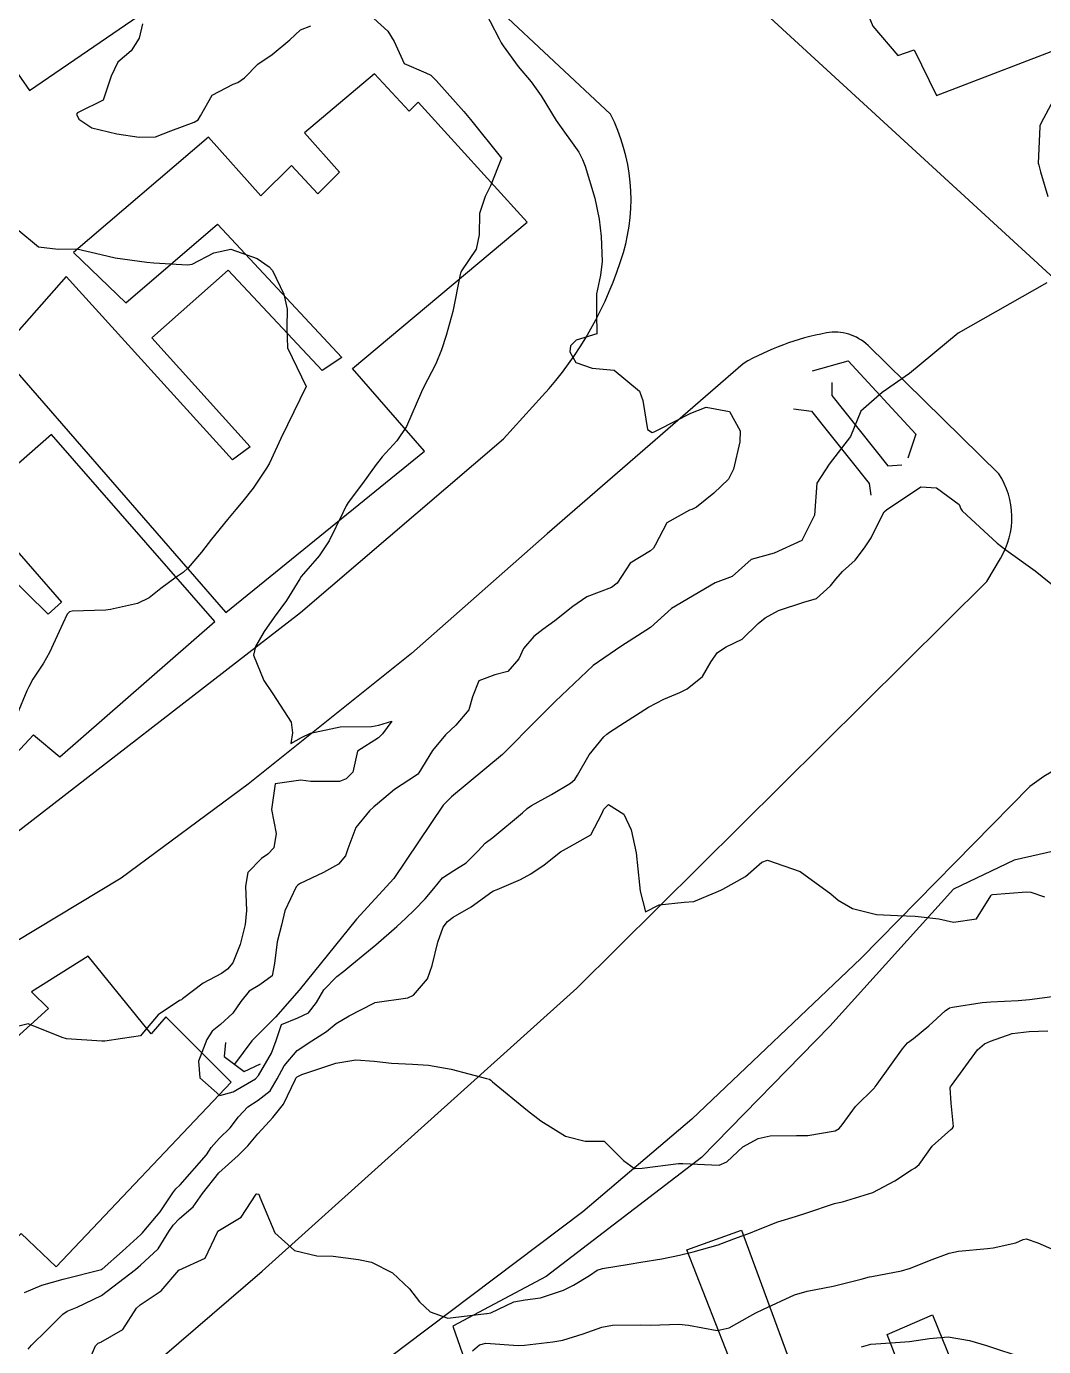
# Model space of a CAD drawing. Header units: metres. Extents: x 318500 to 325275, y 7408834 to 7428799.
# Drawn here: x 321825.4 to 321878.3, y 7422754.9 to 7422823.5 of the extents above; entities that cross this region are included whole.
import ezdxf

# ---------------------------------------------------------------- set-up
doc = ezdxf.new("R2010")
doc.units = ezdxf.units.M
doc.header["$MEASUREMENT"] = 0
for name, color, linetype in [('Curvas de Nivel 1m', 11, 'Continuous'), ('Curvas de Nivel 5m', 15, 'Continuous'), ('Edificações', 30, 'Continuous'), ('Hidrografia', 140, 'Continuous'), ('Pontes_Viadutos_Tubos', 190, 'Continuous'), ('Vias Primárias', 230, 'Continuous')]:
    doc.layers.add(name, color=color, linetype=linetype)

msp = doc.modelspace()

# ---------------------------------------------------------------- linework, layer by layer
at = {"layer": 'Curvas de Nivel 1m', "flags": 128}
for points, elevation in [([(321842.526, 7422824.787), (321844.178, 7422823.292), (321844.507, 7422822.765), (321845.021, 7422821.62), (321846.154, 7422821.128), (321846.419, 7422821.002), (321846.686, 7422820.732), (321848.126, 7422819.122), (321848.482, 7422818.706), (321850.09, 7422816.69), (321849.52, 7422815.251), (321849.239, 7422814.698), (321848.94, 7422813.818), (321848.93, 7422812.701), (321848.764, 7422811.968), (321848.012, 7422810.832), (321847.965, 7422810.756), (321847.954, 7422810.711), (321847.946, 7422810.647), (321847.559, 7422808.716), (321847.21, 7422807.483), (321846.967, 7422806.725), (321846.676, 7422806.002), (321846.02, 7422804.739), (321845.928, 7422804.55), (321845.142, 7422802.752), (321844.651, 7422802.007), (321843.886, 7422801.166), (321843.703, 7422800.951), (321843.576, 7422800.773), (321842.868, 7422799.777), (321842.124, 7422798.787), (321842.015, 7422798.621), (321841.845, 7422798.258), (321841.135, 7422796.8), (321840.611, 7422796.016), (321839.804, 7422795.079), (321839.682, 7422794.941), (321839.601, 7422794.823), (321838.915, 7422793.701), (321838.275, 7422792.842), (321837.762, 7422792.093), (321837.297, 7422791.312), (321837.206, 7422790.855), (321837.73, 7422789.544), (321838.209, 7422788.843), (321839.152, 7422787.374), (321839.233, 7422786.827), (321839.132, 7422786.276), (321839.688, 7422786.586), (321840.158, 7422786.813), (321841.704, 7422787.14), (321843.328, 7422787.149), (321843.705, 7422787.226), (321844.383, 7422787.436), (321843.9, 7422786.767), (321843.806, 7422786.661), (321843.697, 7422786.567), (321842.603, 7422785.864), (321842.363, 7422784.783), (321842.015, 7422784.436), (321841.662, 7422784.289), (321840.186, 7422784.288), (321839.663, 7422784.364), (321838.322, 7422784.178), (321838.139, 7422782.843), (321838.382, 7422781.593), (321838.26, 7422780.84), (321837.938, 7422780.522), (321837.612, 7422780.295), (321836.902, 7422779.555), (321836.782, 7422778.858), (321836.841, 7422777.581), (321836.762, 7422776.852), (321836.507, 7422775.813), (321836.118, 7422774.861), (321835.855, 7422774.546), (321835.532, 7422774.315), (321834.59, 7422773.818), (321833.511, 7422772.991), (321833.459, 7422772.952), (321833.348, 7422772.902), (321832.253, 7422772.158), (321831.485, 7422771.258), (321831.326, 7422771.079), (321830.397, 7422770.936), (321829.478, 7422770.8), (321829.327, 7422770.801), (321827.479, 7422770.916), (321827.257, 7422770.982), (321825.491, 7422771.702), (321824.938, 7422771.558)], 759), ([(321849.034, 7422824.702), (321849.965, 7422822.9), (321850.07, 7422822.691), (321850.168, 7422822.524), (321850.946, 7422821.466), (321851.62, 7422820.668), (321852.139, 7422819.935), (321852.932, 7422818.648), (321854.096, 7422816.997), (321854.3, 7422816.628), (321854.431, 7422816.283), (321854.928, 7422814.621), (321855.155, 7422813.517), (321855.263, 7422812.618), (321855.317, 7422811.32), (321855.237, 7422810.618), (321855.022, 7422809.641), (321855.018, 7422808.62), (321855.035, 7422807.558), (321853.969, 7422807.23), (321853.666, 7422806.933), (321853.635, 7422806.635), (321853.952, 7422806.073), (321854.792, 7422805.777), (321855.946, 7422805.679), (321857.249, 7422804.59), (321857.434, 7422804.097), (321857.67, 7422802.584), (321857.908, 7422802.425), (321858.025, 7422802.461), (321858.22, 7422802.575), (321859.919, 7422803.437), (321860.712, 7422803.752), (321861.925, 7422803.531), (321862.482, 7422802.521), (321862.477, 7422801.946), (321862.139, 7422800.526), (321861.875, 7422800.001), (321861.124, 7422799.281), (321860.218, 7422798.546), (321859.978, 7422798.429), (321859.858, 7422798.389), (321858.671, 7422797.744), (321858.077, 7422796.576), (321857.991, 7422796.414), (321857.826, 7422796.288), (321856.766, 7422795.646), (321856.098, 7422794.606), (321855.798, 7422794.372), (321854.518, 7422793.897), (321853.788, 7422793.381), (321852.864, 7422792.644), (321852.225, 7422792.202), (321851.768, 7422791.834), (321851.228, 7422791.198), (321850.98, 7422790.672), (321850.41, 7422790.01), (321849.737, 7422789.829), (321848.907, 7422789.524), (321848.585, 7422788.701), (321848.393, 7422788.023), (321847.705, 7422787.223), (321847.172, 7422786.718), (321846.508, 7422785.907), (321845.784, 7422784.738), (321845.74, 7422784.668), (321845.668, 7422784.625), (321844.529, 7422783.885), (321843.646, 7422783.138), (321843.447, 7422782.968), (321843.224, 7422782.774), (321842.517, 7422781.895), (321842.107, 7422780.785), (321841.98, 7422780.421), (321841.608, 7422779.998), (321840.843, 7422779.56), (321839.592, 7422778.967), (321839.502, 7422778.911), (321839.415, 7422778.823), (321838.828, 7422777.574), (321838.653, 7422776.829), (321838.433, 7422775.95), (321838.294, 7422774.832), (321838.176, 7422774.188), (321837.523, 7422773.725), (321836.978, 7422773.389), (321836.545, 7422772.854), (321836.117, 7422772.245), (321835.492, 7422771.665), (321835.056, 7422771.307), (321834.773, 7422770.881), (321834.346, 7422769.764), (321834.407, 7422768.886), (321835.446, 7422767.965), (321836.146, 7422768.163), (321837.296, 7422768.842), (321837.462, 7422769.011), (321838.131, 7422770.175), (321838.379, 7422770.831), (321838.658, 7422771.663), (321839.498, 7422772.015), (321840.053, 7422772.261), (321840.468, 7422772.806), (321840.859, 7422773.46), (321841.531, 7422774.158), (321841.891, 7422774.43), (321842.304, 7422774.782), (321842.979, 7422775.342), (321843.55, 7422775.794), (321844.655, 7422776.754), (321845.123, 7422777.191), (321845.573, 7422777.63), (321846.125, 7422778.189), (321846.561, 7422778.725), (321847.028, 7422779.289), (321847.604, 7422779.669), (321848.245, 7422780.069), (321848.871, 7422780.697), (321849.239, 7422781.079), (321849.627, 7422781.376), (321851.177, 7422782.667), (321851.412, 7422782.895), (321851.646, 7422783.052), (321852.676, 7422783.623), (321853.664, 7422784.205), (321853.891, 7422784.403), (321854.028, 7422784.626), (321854.634, 7422785.672), (321855.397, 7422786.613), (321855.556, 7422786.757), (321855.702, 7422786.856), (321856.471, 7422787.362), (321857.716, 7422788.155), (321858.521, 7422788.568), (321859.354, 7422788.927), (321859.728, 7422789.105), (321860.522, 7422789.759), (321860.986, 7422790.538), (321861.3, 7422790.991), (321861.761, 7422791.284), (321862.59, 7422791.696), (321863.424, 7422792.505), (321863.783, 7422792.8), (321864.483, 7422793.185), (321865.791, 7422793.614), (321866.445, 7422793.812), (321867.186, 7422794.456), (321867.454, 7422794.804), (321867.811, 7422795.2), (321868.455, 7422795.806), (321868.946, 7422796.433), (321869.301, 7422796.965), (321869.855, 7422798.086), (321869.967, 7422798.31), (321870.098, 7422798.416), (321871.872, 7422799.608), (321872.695, 7422799.559), (321873.863, 7422798.695), (321873.959, 7422798.466), (321874.024, 7422798.368), (321875.835, 7422796.681), (321876.288, 7422796.333), (321877.814, 7422795.235), (321878.993, 7422794.298)], 758), ([(321831.438, 7422823.681), (321831.252, 7422822.939), (321830.839, 7422822.267), (321830.157, 7422821.676), (321829.804, 7422820.955), (321829.388, 7422819.704), (321828.122, 7422819.09), (321828.053, 7422819.049), (321828.007, 7422818.982), (321828.116, 7422818.727), (321828.806, 7422818.273), (321830.105, 7422817.954), (321831.251, 7422817.791), (321832.103, 7422817.805), (321832.904, 7422818.122), (321834.115, 7422818.567), (321834.324, 7422818.69), (321834.449, 7422818.895), (321835.047, 7422819.976), (321836.145, 7422820.539), (321836.388, 7422820.626), (321836.729, 7422820.864), (321837.428, 7422821.586), (321838.162, 7422822.074), (321839.091, 7422822.836), (321839.641, 7422823.365), (321840.181, 7422823.58)], 759), ([(321878.754, 7422819.697), (321878.123, 7422818.535), (321878.062, 7422818.379), (321878.051, 7422818.321), (321877.976, 7422816.437), (321877.997, 7422816.321), (321878.087, 7422815.977), (321878.466, 7422814.705)], 757), ([(321825.307, 7422757.723), (321826.194, 7422758.108), (321827.314, 7422758.428), (321829.294, 7422758.924), (321829.32, 7422758.937), (321829.34, 7422758.95), (321830.396, 7422759.873), (321831.347, 7422760.747), (321831.432, 7422760.836), (321831.501, 7422760.918), (321832.353, 7422761.923), (321833.011, 7422762.904), (321833.162, 7422763.123), (321833.384, 7422763.331), (321834.749, 7422764.88), (321835.008, 7422765.274), (321835.413, 7422765.731), (321835.992, 7422766.291), (321836.421, 7422766.855), (321836.905, 7422767.381), (321837.443, 7422767.725), (321838.067, 7422768.218), (321838.426, 7422768.83), (321838.785, 7422769.509), (321839.475, 7422770.302), (321840.23, 7422770.809), (321840.984, 7422771.301), (321841.494, 7422771.711), (321842.163, 7422772.12), (321843.456, 7422772.771), (321843.491, 7422772.789), (321843.51, 7422772.799), (321845.212, 7422773.047), (321845.517, 7422773.191), (321846.232, 7422774.027), (321846.483, 7422774.726), (321846.772, 7422775.942), (321847.062, 7422776.717), (321847.272, 7422777.007), (321847.568, 7422777.242), (321848.503, 7422777.774), (321849.588, 7422778.556), (321849.668, 7422778.609), (321849.862, 7422778.686), (321851.064, 7422779.202), (321851.603, 7422779.501), (321852.295, 7422779.965), (321853.158, 7422780.637), (321853.623, 7422780.904), (321854.721, 7422781.527), (321855.302, 7422782.613), (321855.409, 7422782.847), (321855.647, 7422783.105), (321856.444, 7422782.598), (321856.828, 7422781.788), (321857.077, 7422780.588), (321857.263, 7422778.917), (321857.296, 7422778.584), (321857.574, 7422777.516), (321858.269, 7422777.88), (321859.582, 7422778.017), (321860.076, 7422778.051), (321861.246, 7422778.533), (321861.475, 7422778.648), (321861.593, 7422778.697), (321862.768, 7422779.347), (321863.614, 7422780.092), (321863.907, 7422780.205), (321865.607, 7422779.613), (321867.196, 7422778.454), (321867.585, 7422778.131), (321868.325, 7422777.693), (321869.574, 7422777.372), (321870.654, 7422777.324), (321871.573, 7422777.288), (321872.801, 7422777.148), (321873.569, 7422776.987), (321874.764, 7422777.16), (321875.513, 7422778.341), (321875.533, 7422778.399), (321875.591, 7422778.42), (321877.357, 7422778.55), (321877.594, 7422778.545), (321878.303, 7422778.303)], 759), ([(321828.475, 7422753.738), (321828.997, 7422754.954), (321829.133, 7422755.092), (321829.273, 7422755.155), (321830.404, 7422755.812), (321831.126, 7422756.923), (321831.302, 7422757.096), (321832.403, 7422757.815), (321833.32, 7422758.9), (321834.689, 7422759.52), (321835.325, 7422760.87), (321835.332, 7422760.889), (321835.351, 7422760.911), (321836.562, 7422761.652), (321837.338, 7422762.841), (321837.38, 7422762.86), (321837.484, 7422762.839), (321837.534, 7422762.682), (321838.3, 7422760.83), (321839.336, 7422759.907), (321840.495, 7422759.641), (321841.332, 7422759.619), (321842.65, 7422759.451), (321843.328, 7422759.3), (321844.413, 7422758.749), (321845.312, 7422757.915), (321845.824, 7422757.251), (321846.38, 7422756.724), (321847.295, 7422756.39), (321847.568, 7422756.434), (321849.299, 7422756.632), (321849.346, 7422756.633), (321849.526, 7422756.678), (321850.731, 7422757.24), (321851.307, 7422757.341), (321852.116, 7422757.456), (321853.312, 7422757.849), (321853.833, 7422758.107), (321854.658, 7422758.617), (321855.053, 7422758.884), (321855.326, 7422758.986), (321856.72, 7422759.199), (321857.331, 7422759.307), (321858.413, 7422759.485), (321859.337, 7422759.665), (321860.037, 7422759.845), (321861.345, 7422760.216), (321861.574, 7422760.3), (321862.164, 7422760.518), (321863.026, 7422760.834), (321863.357, 7422760.979), (321864.451, 7422761.397), (321865.368, 7422761.687), (321865.957, 7422761.878), (321867.379, 7422762.353), (321867.458, 7422762.369), (321867.807, 7422762.444), (321869.385, 7422762.927), (321870.524, 7422763.535), (321871.397, 7422764.102), (321871.576, 7422764.21), (321871.781, 7422764.386), (321872.456, 7422765.337), (321873.428, 7422766.21), (321873.517, 7422766.281), (321873.563, 7422766.368), (321873.448, 7422767.574), (321873.401, 7422768.371), (321873.415, 7422768.416), (321873.461, 7422768.482), (321874.815, 7422770.35), (321875.176, 7422770.654), (321875.487, 7422770.802), (321876.624, 7422771.192), (321877.495, 7422771.289), (321878.471, 7422771.325)], 761), ([(321848.584, 7422754.69), (321848.942, 7422755.018), (321849.276, 7422755.099), (321850.954, 7422754.984), (321851.275, 7422754.988), (321852.756, 7422755.16), (321853.279, 7422755.252), (321854.325, 7422755.579), (321855.29, 7422755.926), (321855.858, 7422756.035), (321857.292, 7422756.045), (321857.832, 7422756.032), (321859.293, 7422756.092), (321859.805, 7422756.032), (321861.288, 7422755.756), (321861.916, 7422755.895), (321862.991, 7422756.505), (321863.302, 7422756.671), (321863.657, 7422756.849), (321865.311, 7422757.614), (321865.974, 7422757.802), (321867.316, 7422758.058), (321868.765, 7422758.428), (321869.199, 7422758.544), (321869.322, 7422758.567), (321870.868, 7422758.856), (321871.329, 7422759.002), (321872.315, 7422759.4), (321873.341, 7422759.774), (321873.824, 7422759.881), (321875.345, 7422760.012), (321875.636, 7422760.045), (321876.801, 7422760.318), (321877.184, 7422760.481), (321877.353, 7422760.528), (321877.958, 7422760.304), (321879.341, 7422759.698)], 762), ([(321868.79, 7422754.915), (321869.279, 7422755.041), (321870.552, 7422755.13), (321871.282, 7422755.176), (321872.325, 7422755.339), (321873.286, 7422755.419), (321874.398, 7422755.239), (321875.28, 7422754.977), (321877.27, 7422754.31)], 763)]:
    msp.add_lwpolyline(points, dxfattribs=dict(at, elevation=elevation))
at = {"layer": 'Curvas de Nivel 5m', "elevation": 760, "flags": 128}
for points in [[(321824.91, 7422813.021), (321826.026, 7422812.078), (321827.055, 7422811.964), (321828.025, 7422811.974), (321829.292, 7422811.69), (321830.019, 7422811.519), (321831.655, 7422811.294), (321832.015, 7422811.26), (321833.766, 7422811.152), (321834.014, 7422811.18), (321835.141, 7422811.765), (321836.026, 7422811.955), (321837.391, 7422811.485), (321838.013, 7422811.043), (321838.189, 7422810.847), (321838.784, 7422809.624), (321838.955, 7422808.836), (321838.928, 7422807.883), (321838.97, 7422806.835), (321839.93, 7422804.82), (321838.958, 7422802.834), (321838.618, 7422802.121), (321838.032, 7422800.848), (321837.98, 7422800.747), (321837.876, 7422800.576), (321837.181, 7422799.536), (321836.65, 7422798.862), (321836.277, 7422798.434), (321835.84, 7422797.903), (321835.012, 7422796.882), (321834.493, 7422796.217), (321833.807, 7422795.393), (321833.549, 7422795.159), (321833.186, 7422794.909), (321832.389, 7422794.323), (321831.784, 7422793.838), (321831.177, 7422793.538), (321829.774, 7422793.237), (321829.52, 7422793.207), (321827.773, 7422793.154), (321827.638, 7422793.116), (321827.522, 7422792.984), (321827.291, 7422792.51), (321826.591, 7422790.992), (321826.289, 7422790.448), (321825.729, 7422789.607), (321825.52, 7422789.206), (321825.419, 7422789.005), (321824.918, 7422787.795)], [(321825.483, 7422754.782), (321825.67, 7422754.996), (321826.472, 7422755.798), (321827.294, 7422756.599), (321827.513, 7422756.761), (321828.041, 7422756.969), (321829.306, 7422757.574), (321831.066, 7422758.924), (321831.199, 7422759.044), (321831.323, 7422759.143), (321832.246, 7422760.001), (321832.805, 7422760.905), (321833.019, 7422761.239), (321833.36, 7422761.571), (321834.073, 7422762.186), (321834.558, 7422762.882), (321835.391, 7422763.945), (321836.401, 7422764.855), (321836.897, 7422765.358), (321837.417, 7422765.971), (321837.832, 7422766.428), (321838.204, 7422766.832), (321838.754, 7422767.513), (321839.377, 7422768.821), (321839.404, 7422768.877), (321839.461, 7422768.935), (321839.708, 7422769.062), (321841.469, 7422769.657), (321842.516, 7422769.825), (321843.47, 7422769.748), (321844.366, 7422769.648), (321845.469, 7422769.605), (321846.297, 7422769.556), (321847.466, 7422769.341), (321849.306, 7422768.848), (321849.461, 7422768.818), (321849.539, 7422768.767), (321849.614, 7422768.688), (321851.438, 7422767.198), (321852.135, 7422766.649), (321853.418, 7422765.85), (321854.431, 7422765.604), (321855.415, 7422765.594), (321856.429, 7422764.595), (321856.993, 7422764.183), (321857.396, 7422764.19), (321859.284, 7422764.437), (321859.399, 7422764.443), (321859.513, 7422764.435), (321861.398, 7422764.354), (321861.791, 7422764.524), (321862.617, 7422765.307), (321863.418, 7422765.73), (321864.041, 7422765.871), (321865.421, 7422765.89), (321865.997, 7422765.889), (321867.425, 7422766.136), (321867.623, 7422766.251), (321867.786, 7422766.445), (321868.473, 7422767.406), (321869.459, 7422768.372), (321869.484, 7422768.396), (321869.496, 7422768.419), (321869.596, 7422768.553), (321870.913, 7422770.399), (321871.178, 7422770.701), (321871.488, 7422770.941), (321872.289, 7422771.592), (321873.143, 7422772.374), (321873.364, 7422772.52), (321873.513, 7422772.565), (321875.065, 7422772.798), (321875.518, 7422772.845), (321876.93, 7422772.908), (321877.52, 7422772.961), (321878.701, 7422773.119)]]:
    msp.add_lwpolyline(points, dxfattribs=at)
at = {"layer": 'Edificações'}
for points in [[(321849.682, 7422883.417), (321852.975, 7422876.911), (321857.722, 7422879.054), (321859.1, 7422876.376), (321857.492, 7422875.61), (321859.492, 7422871.465), (321864.522, 7422873.892), (321864.982, 7422872.94), (321857.501, 7422869.329), (321859.452, 7422865.286), (321873.461, 7422872.046), (321876.316, 7422866.128), (321868.471, 7422862.342), (321873.829, 7422850.172), (321851.134, 7422839.508), (321861.524, 7422829.724), (321862.832, 7422830.262), (321867.293, 7422828.647), (321869.375, 7422823.561), (321870.683, 7422822.023), (321871.529, 7422822.331), (321872.683, 7422819.947), (321879.913, 7422822.715)], [(321787.589, 7422818.101), (321789.675, 7422813.44), (321799.737, 7422817.733), (321797.406, 7422822.394), (321811.64, 7422830.121), (321817.949, 7422821.174), (321817.949, 7422821.174), (321822.599, 7422824.452), (321825.557, 7422820.208), (321839.586, 7422829.834)], [(321900.33, 7422754.101), (321897.635, 7422760.113), (321896.48, 7422759.729), (321894.941, 7422763.344), (321884.167, 7422760.036), (321881.969, 7422765.69), (321889.963, 7422768.588), (321888.238, 7422773.224), (321891.294, 7422775.104), (321885.808, 7422781.684), (321883.222, 7422781.684), (321876.717, 7422780.196), (321873.577, 7422778.704), (321867.15, 7422771.575), (321860.477, 7422764.75), (321852.404, 7422758.561), (321847.555, 7422755.977), (321849.44, 7422750.576)], [(321865.232, 7422745.848), (321859.721, 7422759.953), (321862.555, 7422760.976), (321868.381, 7422745.159)], [(321874.138, 7422745.135), (321870.121, 7422755.548), (321872.488, 7422756.575), (321876.981, 7422745.459)]]:
    msp.add_lwpolyline(points, dxfattribs=at)
for points in [[(321835.756, 7422793.073), (321846.077, 7422801.455), (321842.337, 7422805.759), (321851.412, 7422813.368), (321845.747, 7422819.598), (321845.293, 7422819.145), (321843.48, 7422821.07), (321839.854, 7422818.012), (321841.667, 7422815.973), (321840.534, 7422814.841), (321839.174, 7422816.313), (321837.588, 7422814.727), (321834.868, 7422817.785), (321827.843, 7422811.783), (321830.562, 7422809.178), (321835.322, 7422813.255), (321841.781, 7422806.339), (321840.761, 7422805.66), (321835.888, 7422810.87), (321831.921, 7422807.359), (321837.02, 7422801.696), (321836.113, 7422801.016), (321827.466, 7422810.54), (321823.986, 7422806.61), (321835.739, 7422793.093)], [(321835.189, 7422792.613), (321826.71, 7422802.328), (321822.685, 7422798.815), (321827.229, 7422793.608), (321826.53, 7422792.998), (321821.028, 7422798.393), (321817.176, 7422794.542), (321815.589, 7422792.843), (321814.116, 7422794.315), (321811.331, 7422790.604), (321812.309, 7422789.849), (321811.157, 7422788.528), (321819.655, 7422780.147), (321825.774, 7422786.716), (321827.134, 7422785.583)], [(321814.757, 7422761.581), (321808.979, 7422755.48), (321812.674, 7422751.981), (321818.626, 7422758.267), (321820.033, 7422756.935), (321823.285, 7422760.37), (321824.046, 7422759.65), (321825.128, 7422760.793), (321826.949, 7422759.069), (321836.031, 7422768.66), (321832.645, 7422772.055), (321831.882, 7422771.184), (321828.611, 7422775.215), (321825.668, 7422773.363), (321826.54, 7422772.491), (321821.852, 7422768.242), (321820.544, 7422769.658), (321818.146, 7422767.479), (321816.947, 7422768.896), (321810.831, 7422764.968)]]:
    msp.add_lwpolyline(points, close=True, dxfattribs=at)
at = {"layer": 'Hidrografia'}
msp.add_lwpolyline([(321878.414, 7422810.22), (321873.809, 7422807.59), (321871.287, 7422805.507), (321869.861, 7422804.521), (321868.764, 7422803.535), (321868.216, 7422802.219), (321867.119, 7422800.794), (321866.462, 7422799.808), (321866.34, 7422798.13), (321865.682, 7422796.815), (321864.257, 7422796.158), (321863.05, 7422795.829), (321862.063, 7422794.952), (321861.186, 7422794.623), (321858.922, 7422793.281), (321857.823, 7422792.292), (321856.285, 7422791.303), (321854.856, 7422790.314), (321852.877, 7422788.447), (321851.998, 7422787.568), (321850.13, 7422785.701), (321847.492, 7422783.503), (321847.052, 7422783.064), (321844.493, 7422779.243), (321842.559, 7422777.134), (321839.569, 7422773.443), (321838.339, 7422772.037), (321837.108, 7422770.807), (321836.205, 7422769.603)], dxfattribs=at)
at = {"layer": 'Pontes_Viadutos_Tubos'}
for points in [[(321866.249, 7422805.64), (321868.105, 7422806.155), (321871.611, 7422802.341), (321871.199, 7422801.104)], [(321867.244, 7422805.037), (321867.244, 7422804.35), (321870.158, 7422800.709), (321870.887, 7422800.749)], [(321865.261, 7422803.662), (321866.192, 7422803.541), (321869.187, 7422799.778), (321869.268, 7422799.172)], [(321835.74, 7422770.719), (321835.674, 7422770.001), (321836.72, 7422769.217), (321837.569, 7422769.609)]]:
    msp.add_lwpolyline(points, dxfattribs=at)
at = {"layer": 'Vias Primárias'}
for points in [[(323715.644, 7420145.548, 0), (323709.04, 7420132.939)], [(323831.088, 7420001.787, 0), (323833.844, 7420008.443, 0.220888)], [(321775.069, 7422757.396), (321790.521, 7422762.968), (321807.114, 7422770.929), (321814.111, 7422774.761), (321823.424, 7422780.524), (321839.634, 7422793.085), (321850.19, 7422802.106), (321852.205, 7422804.319, 0.112977), (321856.417, 7422811.793, 0.193026), (321855.747, 7422818.978), (321849.897, 7422824.457), (321838.396, 7422835.186), (321831.677, 7422842.772), (321827.168, 7422848.916), (321824.581, 7422853.036), (321821.895, 7422858.51), (321821.32, 7422860.522), (321820.074, 7422865.503), (321818.732, 7422875.179), (321818.254, 7422881.05, -0.092758)], [(321932.76, 7422741.187), (321917.501, 7422763.448), (321906.734, 7422777.477), (321900.389, 7422785.741), (321883.243, 7422806.36), (321859.401, 7422828.269), (321842.842, 7422844.066), (321835.727, 7422853.099), (321832.074, 7422858.864), (321830.344, 7422864.053), (321827.841, 7422880.44, -0.103303)], [(321822.781, 7422746.077), (321837.643, 7422758.837), (321853.999, 7422773.548), (321875.295, 7422794.692), (321876.012, 7422795.88, 0.289926), (321875.918, 7422800.291), (321869.129, 7422806.951, 0.244952), (321866.964, 7422807.61, 0.084552), (321862.635, 7422806.011), (321852.459, 7422797.158), (321845.401, 7422790.95), (321836.915, 7422784.158), (321830.327, 7422779.266), (321817.042, 7422771.256), (321802.535, 7422763.156), (321797.256, 7422760.801), (321791.797, 7422758.356), (321784.362, 7422755.533), (321766.232, 7422749.871)], [(321909.2, 7422753.066), (321908.635, 7422758.291), (321907.363, 7422760.832), (321901.43, 7422769.022), (321889.969, 7422782.756, 0.407264), (321877.537, 7422784.027), (321868.76, 7422775.1), (321859.972, 7422766.737), (321854.308, 7422761.925), (321845.095, 7422754.977), (321837.449, 7422749.175)]]:
    msp.add_lwpolyline(points, format="xyb", dxfattribs=at)

doc.saveas('drawing.dxf')
